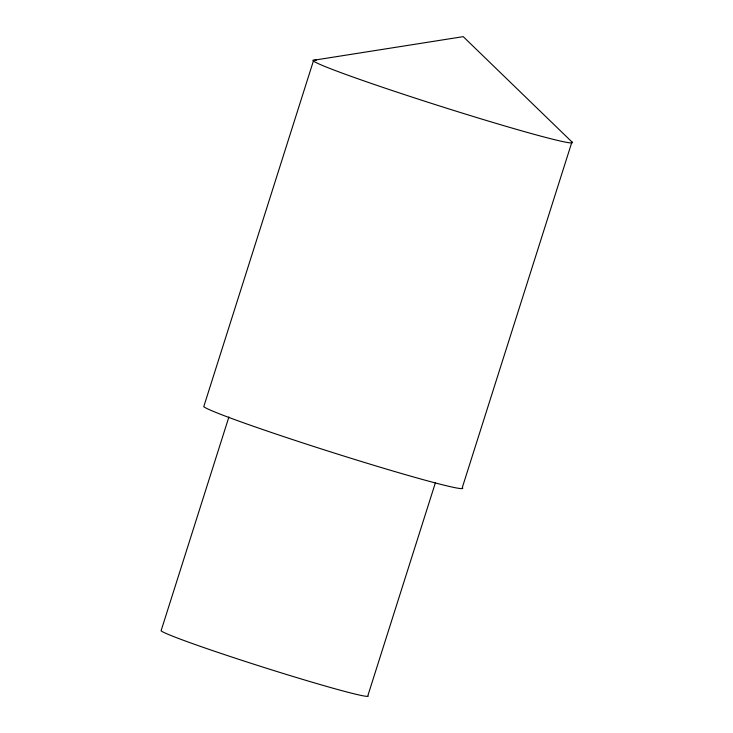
<?xml version="1.0" encoding="UTF-8"?>
<svg xmlns="http://www.w3.org/2000/svg" width="733" height="733" viewBox="0 0 733 733"><rect width="100%" height="100%" fill="white"/><g stroke="black" fill="none" stroke-linecap="round" stroke-linejoin="round"><path stroke-width="1.1" d="M313.403 60.995L203.747 406.687A136.1 5.223 17.6 0 0 344.098 456.137A136.1 5.223 17.6 0 0 462.276 487.628L571.942 141.936L463.238 36.65L314.943 60.051M228.907 416.967L161.058 630.838A108.878 4.178 17.6 0 0 273.345 670.393A108.878 4.178 17.6 0 0 367.884 695.599L435.384 482.809M571.942 141.936A136.1 5.223 17.6 0 1 433.423 104.004A136.1 5.223 17.6 0 1 316.299 60.207"/></g></svg>
